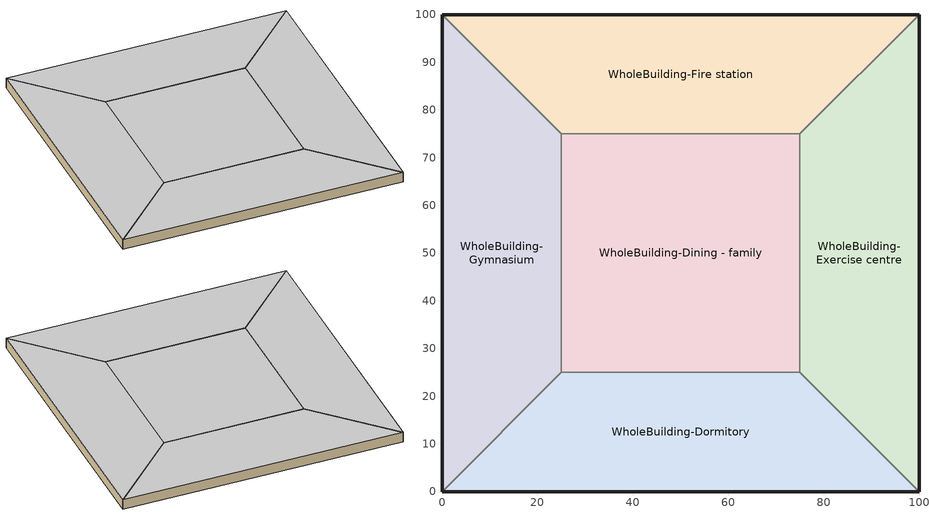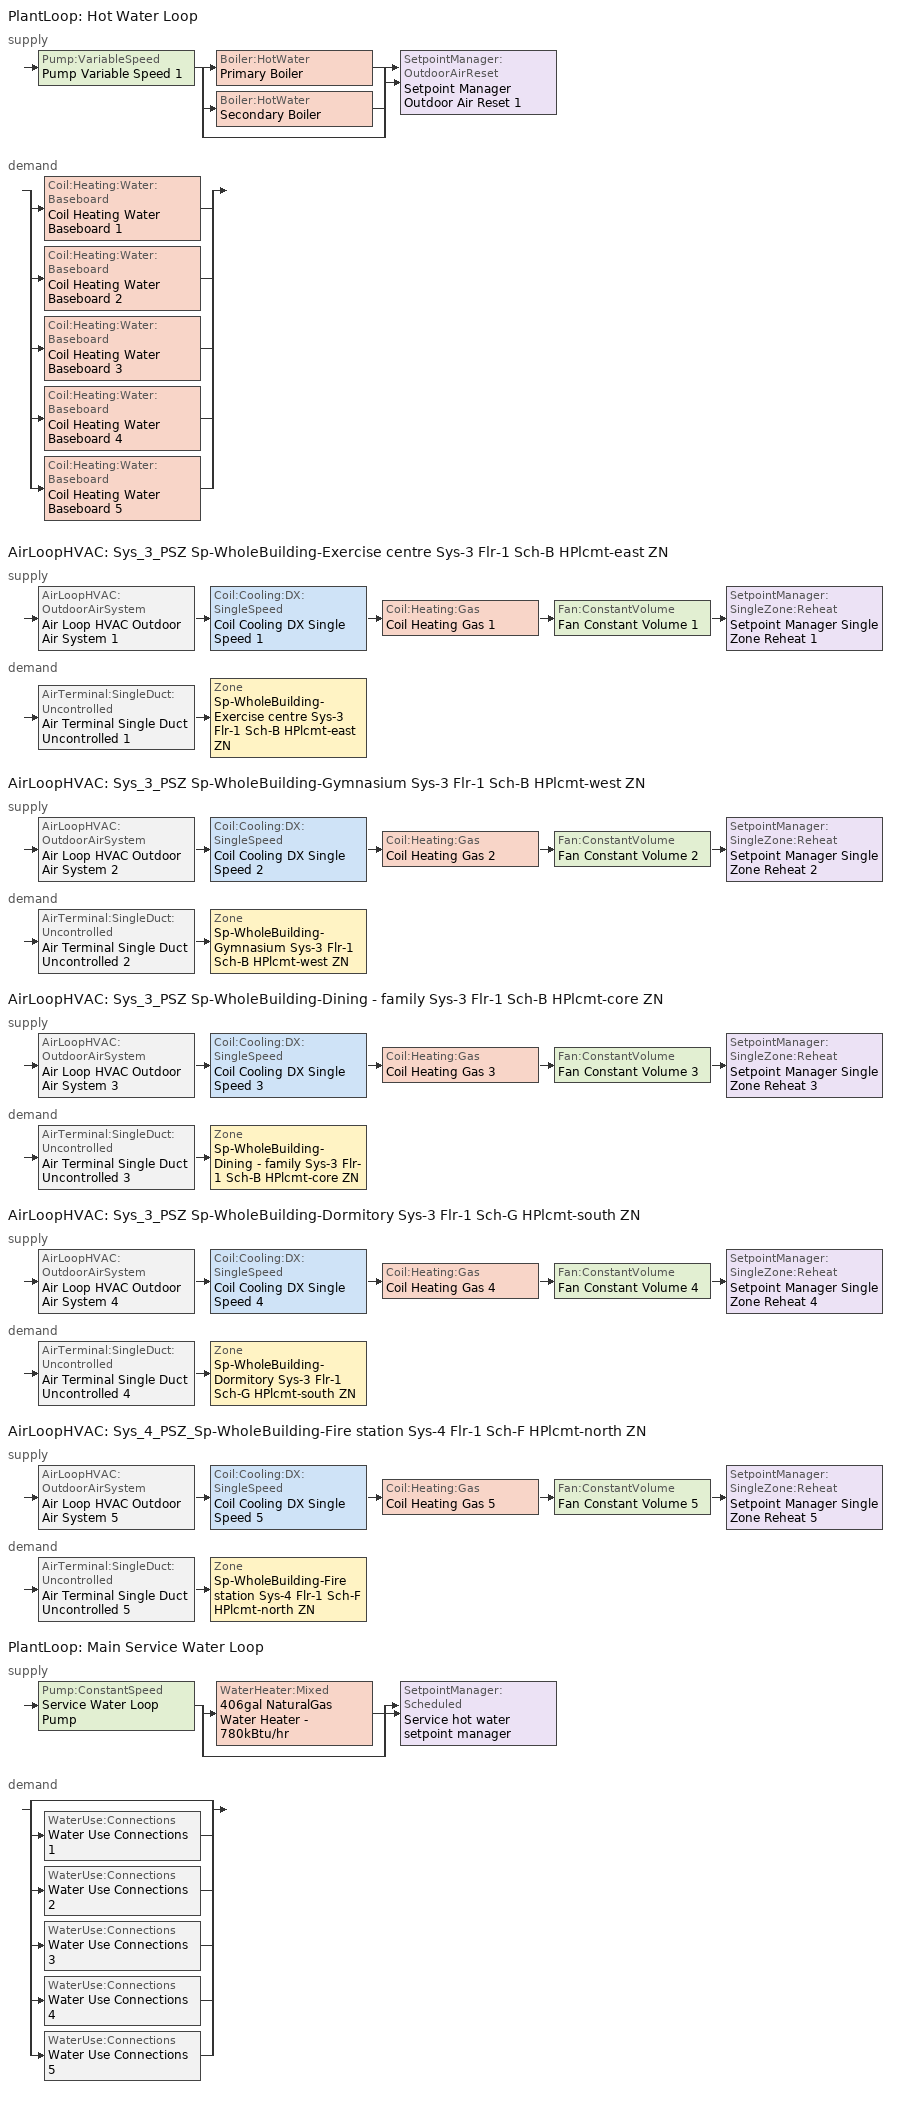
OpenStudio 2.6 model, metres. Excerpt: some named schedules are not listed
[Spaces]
WholeBuilding-Gymnasium
 floor ground: 0,0 0,100 25,75 25,25 z0
 wall ground: 0,100 0,0 z0:3.8
 wall to WholeBuilding-Fire station: 25,75 0,100 z0:3.8
 wall to WholeBuilding-Dining - family: 25,25 25,75 z0:3.8
 wall to WholeBuilding-Dormitory: 0,0 25,25 z0:3.8
 ceiling ground: 25,25 25,75 0,100 0,0 z3.8
WholeBuilding-Fire station
 floor ground: 0,100 100,100 75,75 25,75 z0
 wall ground: 100,100 0,100 z0:3.8
 wall to WholeBuilding-Exercise centre: 75,75 100,100 z0:3.8
 wall to WholeBuilding-Dining - family: 25,75 75,75 z0:3.8
 ceiling ground: 25,75 75,75 100,100 0,100 z3.8
WholeBuilding-Exercise centre
 floor ground: 100,100 100,0 75,25 75,75 z0
 wall ground: 100,0 100,100 z0:3.8
 wall to WholeBuilding-Dormitory: 75,25 100,0 z0:3.8
 wall to WholeBuilding-Dining - family: 75,75 75,25 z0:3.8
 ceiling ground: 75,75 75,25 100,0 100,100 z3.8
WholeBuilding-Dormitory
 floor ground: 100,0 0,0 25,25 75,25 z0
 wall ground: 0,0 100,0 z0:3.8
 wall to WholeBuilding-Dining - family: 75,25 25,25 z0:3.8
 ceiling ground: 75,25 25,25 0,0 100,0 z3.8
WholeBuilding-Dining - family
 floor ground: 25,25 25,75 75,75 75,25 z0
 ceiling ground: 75,25 75,75 25,75 25,25 z3.8
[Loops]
PlantLoop 'Hot Water Loop'
 supply: Pump:VariableSpeed 'Pump Variable Speed 1' > split
  | Boiler:HotWater 'Primary Boiler'
  | Boiler:HotWater 'Secondary Boiler'
  | bypass
  join > SetpointManager:OutdoorAirReset 'Setpoint Manager Outdoor Air Reset 1'
 demand: split
  | Coil:Heating:Water:Baseboard 'Coil Heating Water Baseboard 1'
  | Coil:Heating:Water:Baseboard 'Coil Heating Water Baseboard 2'
  | Coil:Heating:Water:Baseboard 'Coil Heating Water Baseboard 3'
  | Coil:Heating:Water:Baseboard 'Coil Heating Water Baseboard 4'
  | Coil:Heating:Water:Baseboard 'Coil Heating Water Baseboard 5'
AirLoopHVAC 'Sys_3_PSZ Sp-WholeBuilding-Exercise centre Sys-3 Flr-1 Sch-B HPlcmt-east ZN'
 supply: AirLoopHVAC:OutdoorAirSystem 'Air Loop HVAC Outdoor Air System 1' > Coil:Cooling:DX:SingleSpeed 'Coil Cooling DX Single Speed 1' > Coil:Heating:Gas 'Coil Heating Gas 1' > Fan:ConstantVolume 'Fan Constant Volume 1' > SetpointManager:SingleZone:Reheat 'Setpoint Manager Single Zone Reheat 1'
 demand: AirTerminal:SingleDuct:Uncontrolled 'Air Terminal Single Duct Uncontrolled 1' > Zone 'Sp-WholeBuilding-Exercise centre Sys-3 Flr-1 Sch-B HPlcmt-east ZN'
AirLoopHVAC 'Sys_3_PSZ Sp-WholeBuilding-Gymnasium Sys-3 Flr-1 Sch-B HPlcmt-west ZN'
 supply: AirLoopHVAC:OutdoorAirSystem 'Air Loop HVAC Outdoor Air System 2' > Coil:Cooling:DX:SingleSpeed 'Coil Cooling DX Single Speed 2' > Coil:Heating:Gas 'Coil Heating Gas 2' > Fan:ConstantVolume 'Fan Constant Volume 2' > SetpointManager:SingleZone:Reheat 'Setpoint Manager Single Zone Reheat 2'
 demand: AirTerminal:SingleDuct:Uncontrolled 'Air Terminal Single Duct Uncontrolled 2' > Zone 'Sp-WholeBuilding-Gymnasium Sys-3 Flr-1 Sch-B HPlcmt-west ZN'
AirLoopHVAC 'Sys_3_PSZ Sp-WholeBuilding-Dining - family Sys-3 Flr-1 Sch-B HPlcmt-core ZN'
 supply: AirLoopHVAC:OutdoorAirSystem 'Air Loop HVAC Outdoor Air System 3' > Coil:Cooling:DX:SingleSpeed 'Coil Cooling DX Single Speed 3' > Coil:Heating:Gas 'Coil Heating Gas 3' > Fan:ConstantVolume 'Fan Constant Volume 3' > SetpointManager:SingleZone:Reheat 'Setpoint Manager Single Zone Reheat 3'
 demand: AirTerminal:SingleDuct:Uncontrolled 'Air Terminal Single Duct Uncontrolled 3' > Zone 'Sp-WholeBuilding-Dining - family Sys-3 Flr-1 Sch-B HPlcmt-core ZN'
AirLoopHVAC 'Sys_3_PSZ Sp-WholeBuilding-Dormitory Sys-3 Flr-1 Sch-G HPlcmt-south ZN'
 supply: AirLoopHVAC:OutdoorAirSystem 'Air Loop HVAC Outdoor Air System 4' > Coil:Cooling:DX:SingleSpeed 'Coil Cooling DX Single Speed 4' > Coil:Heating:Gas 'Coil Heating Gas 4' > Fan:ConstantVolume 'Fan Constant Volume 4' > SetpointManager:SingleZone:Reheat 'Setpoint Manager Single Zone Reheat 4'
 demand: AirTerminal:SingleDuct:Uncontrolled 'Air Terminal Single Duct Uncontrolled 4' > Zone 'Sp-WholeBuilding-Dormitory Sys-3 Flr-1 Sch-G HPlcmt-south ZN'
AirLoopHVAC 'Sys_4_PSZ_Sp-WholeBuilding-Fire station Sys-4 Flr-1 Sch-F HPlcmt-north ZN'
 supply: AirLoopHVAC:OutdoorAirSystem 'Air Loop HVAC Outdoor Air System 5' > Coil:Cooling:DX:SingleSpeed 'Coil Cooling DX Single Speed 5' > Coil:Heating:Gas 'Coil Heating Gas 5' > Fan:ConstantVolume 'Fan Constant Volume 5' > SetpointManager:SingleZone:Reheat 'Setpoint Manager Single Zone Reheat 5'
 demand: AirTerminal:SingleDuct:Uncontrolled 'Air Terminal Single Duct Uncontrolled 5' > Zone 'Sp-WholeBuilding-Fire station Sys-4 Flr-1 Sch-F HPlcmt-north ZN'
PlantLoop 'Main Service Water Loop'
 supply: Pump:ConstantSpeed 'Service Water Loop Pump' > split
  | WaterHeater:Mixed '406gal NaturalGas Water Heater - 780kBtu/hr'
  | bypass
  join > SetpointManager:Scheduled 'Service hot water setpoint manager'
 demand: split
  | bypass
  | WaterUse:Connections 'Water Use Connections 1'
  | WaterUse:Connections 'Water Use Connections 2'
  | WaterUse:Connections 'Water Use Connections 3'
  | WaterUse:Connections 'Water Use Connections 4'
  | WaterUse:Connections 'Water Use Connections 5'
[Building]
Building 1: Default Construction Set=BTAP-Mass at hdd = 6250.0; Standards Number of Stories=1; Standards Number of Above Ground Stories=1; Standards Building Type=NECB2015_unknown
[Site]
Fort McMurray AP_AB_CAN: Latitude {deg}=56.653; Longitude {deg}=-111.223; Time Zone {hr}=-7; Elevation {m}=369.1
[Site:WaterMainsTemperature]
Calculation Method=Correlation; Annual Average Outdoor Air Temperature {C}=1.875; Maximum Difference In Monthly Average Outdoor Air Temperatures {deltaC}=34.4
[SizingPeriod:DesignDay] Barometric Pressure {Pa}=96969; Sky Clearness=0; Rain Indicator=0; Snow Indicator=0; Day of Month=21; Daylight Saving Time Indicator=0; Humidity Indicating Type=Wetbulb; Dry-Bulb Temperature Range Modifier Type=DefaultMultipliers
Name | Maximum Dry-Bulb Temperature {C} | Daily Dry-Bulb Temperature Range {deltaC} | Humidity Indicating Conditions at Maximum Dry-Bulb | Wind Speed {m/s} | Wind Direction {deg} | Month | Day Type | Solar Model Indicator | ASHRAE Taub | ASHRAE Taud
Fort McMurray AP Ann Clg .4% Condns DB=>MWB | 28.9 | 12.4 | 17.8 | 3.7 | 250 | 7 | SummerDesignDay | ASHRAETau | 0.377 | 2.403
Fort McMurray AP Ann Htg 99.6% Condns DB | -36.2 | 0 | -36.2 | 1 | 90 | 1 | WinterDesignDay | ASHRAEClearSky
[Site:GroundTemperature:BuildingSurface]
19.527, 19.502, 19.536, 19.598, 20.002, 21.64, 22.225, 22.375, 21.449, 20.121, 19.802, 19.633
[Material:NoMass] Roughness=Smooth; Thermal Absorptance=0.9; Solar Absorptance=0.7
Name | Thermal Resistance {m2-K/W} | Visible Absorptance
Typical Carpet Pad; Typical Carpet Pad 1 | 0.21648 | 0.8
Typical Insulation 1 | 5.91238 | 0.7
Typical Insulation 2 | 4.49096 | 0.7
Typical Insulation 3 | 6.17282 | 0.7
Typical Carpet Pad 2 | 1.25503 | 0.8
Typical Carpet Pad 3; Typical Carpet Pad 4 | 3.45515 | 0.8
Typical Insulation 4 | 0.454528 | 0.7
Typical Insulation 5 | 0.454545 | 0.7
[Material]
Name | Roughness | Thickness {m} | Conductivity {W/m-K} | Density {kg/m3} | Specific Heat {J/kg-K} | Thermal Absorptance | Solar Absorptance | Visible Absorptance
G05 25mm wood | MediumSmooth | 0.0254 | 0.15 | 608 | 1630 | 0.9 | 0.5 | 0.5
100mm Normalweight concrete floor 1 | MediumSmooth | 0.1016 | 2.31 | 2322 | 832
G01 13mm gypsum board 1 | Smooth | 0.0127 | 0.16 | 800 | 1090 | 0.9 | 0.7 | 0.5
4 in. Normalweight Concrete Floor 1 | MediumRough | 0.1016 | 2.31 | 2322 | 832 | 0.9 | 0.7 | 0.7
1IN Stucco 1 | Smooth | 0.0253 | 0.6918 | 1858 | 837 | 0.9 | 0.7 | 0.92
8IN CONCRETE HW RefBldg 1 | Rough | 0.2032 | 1.311 | 2240 | 836.8 | 0.9 | 0.7 | 0.7
1/2IN Gypsum 1 | Smooth | 0.0127 | 0.16 | 784.9 | 830 | 0.9 | 0.4 | 0.4
Metal Roof Surface 1; F08 Metal surface 1 | Smooth | 0.0008 | 45.28 | 7824 | 500 | 0.9 | 0.7 | 0.7
6 in. Normalweight Concrete Floor 1; 6 in. Normalweight Concrete Floor 2; 6 in. Normalweight Concrete Floor 3 | MediumRough | 0.1524 | 2.31 | 2322 | 832 | 0.9 | 0.7 | 0.7
[Construction]
BTAP-Int-Partition; BTAP-Int-Door: G05 25mm wood
BTAP-Int-Floor: 100mm Normalweight concrete floor 1, Typical Carpet Pad
BTAP-Int-Wall: G01 13mm gypsum board 1, G01 13mm gypsum board 1
BTAP-Int-Ceiling: Typical Carpet Pad, 100mm Normalweight concrete floor 1
BTAP-Int-Window: SimpleGlazing
BTAP-Ext-Floor-Mass:U-0.162: Typical Insulation 1, 4 in. Normalweight Concrete Floor 1, Typical Carpet Pad 1
BTAP-Ext-Wall-Mass:U-0.21: 1IN Stucco 1, 8IN CONCRETE HW RefBldg 1, Typical Insulation 2, 1/2IN Gypsum 1
BTAP-Ext-Roof-Metal:U-0.162: Metal Roof Surface 1, Typical Insulation 3
BTAP-Grnd-Floor-Mass:U-0.757: 6 in. Normalweight Concrete Floor 1, Typical Carpet Pad 2
BTAP-Grnd-Wall-Mass:U-0.284: 6 in. Normalweight Concrete Floor 2, Typical Carpet Pad 3
BTAP-Grnd-Roof-Mass:U-0.284: 6 in. Normalweight Concrete Floor 3, Typical Carpet Pad 4
BTAP-Ext-FixedWindow:U=0.220 SHGC=0.600; BTAP-Ext-GlassDoors:U=0.220 SHGC=0.600; BTAP-Ext-Skylights:U=0.220 SHGC=0.600; BTAP-Ext-DaylightDomes:U=0.220 SHGC=0.600; BTAP-Ext-DaylightDiffuser:U=0.220 SHGC=0.600: SimpleGlazing:U=0.220 SHGC=0.600
BTAP-Ext-Door:U-2.2: F08 Metal surface 1, Typical Insulation 4
BTAP-Ext-OverHeadDoor:U-2.2: Typical Insulation 5
[DefaultConstructionSet]
BTAP-Mass at hdd = 6250.0: Default Exterior Surface Constructions=BTAP-Mass at hdd = 6250.0; Default Interior Surface Constructions=Default Surface Constructions 2; Default Ground Contact Surface Constructions=BTAP-Mass at hdd = 6250.0 1; Default Exterior SubSurface Constructions=BTAP-Mass at hdd = 6250.0; Default Interior SubSurface Constructions=Default Sub Surface Constructions 2; Interior Partition Construction=BTAP-Int-Partition
[DefaultSurfaceConstructions]
Name | Floor Construction | Wall Construction | Roof Ceiling Construction
Default Surface Constructions 2 | BTAP-Int-Floor | BTAP-Int-Wall | BTAP-Int-Ceiling
BTAP-Mass at hdd = 6250.0 | BTAP-Ext-Floor-Mass:U-0.162 | BTAP-Ext-Wall-Mass:U-0.21 | BTAP-Ext-Roof-Metal:U-0.162
BTAP-Mass at hdd = 6250.0 1 | BTAP-Grnd-Floor-Mass:U-0.757 | BTAP-Grnd-Wall-Mass:U-0.284 | BTAP-Grnd-Roof-Mass:U-0.284
[DefaultSubSurfaceConstructions]
Name | Fixed Window Construction | Operable Window Construction | Door Construction | Glass Door Construction | Overhead Door Construction | Skylight Construction | Tubular Daylight Dome Construction | Tubular Daylight Diffuser Construction
Default Sub Surface Constructions 2 | BTAP-Int-Window | BTAP-Int-Window | BTAP-Int-Door
BTAP-Mass at hdd = 6250.0 | BTAP-Ext-FixedWindow:U=0.220 SHGC=0.600 | BTAP-Ext-FixedWindow:U=0.220 SHGC=0.600 | BTAP-Ext-Door:U-2.2 | BTAP-Ext-GlassDoors:U=0.220 SHGC=0.600 | BTAP-Ext-OverHeadDoor:U-2.2 | BTAP-Ext-Skylights:U=0.220 SHGC=0.600 | BTAP-Ext-DaylightDomes:U=0.220 SHGC=0.600 | BTAP-Ext-DaylightDiffuser:U=0.220 SHGC=0.600
[WindowMaterial:SimpleGlazingSystem] U-Factor {W/m2-K}=2.2; Solar Heat Gain Coefficient=0.6; Visible Transmittance=0.21
SimpleGlazing; SimpleGlazing:U=0.220 SHGC=0.600
[BuildingStory]
Story 1: Nominal Z Coordinate {m}=0; Nominal Floor to Floor Height {m}=3.8
[Space] Building Story=Story 1
Name | Space Type | Thermal Zone
WholeBuilding-Gymnasium | Gymnasium WholeBuilding | Sp-WholeBuilding-Gymnasium Sys-3 Flr-1 Sch-B HPlcmt-west ZN
WholeBuilding-Fire station | Fire station WholeBuilding | Sp-WholeBuilding-Fire station Sys-4 Flr-1 Sch-F HPlcmt-north ZN
WholeBuilding-Exercise centre | Exercise centre WholeBuilding | Sp-WholeBuilding-Exercise centre Sys-3 Flr-1 Sch-B HPlcmt-east ZN
WholeBuilding-Dormitory | Dormitory WholeBuilding | Sp-WholeBuilding-Dormitory Sys-3 Flr-1 Sch-G HPlcmt-south ZN
WholeBuilding-Dining - family | Dining - family WholeBuilding | Sp-WholeBuilding-Dining - family Sys-3 Flr-1 Sch-B HPlcmt-core ZN
[SpaceType] Standards Space Type=WholeBuilding
Name | Default Schedule Set | Design Specification Outdoor Air Object | Standards Building Type
Dining - family WholeBuilding | Dining - family WholeBuilding Schedule Set | Dining - family WholeBuilding Ventilation | Dining - family
Dormitory WholeBuilding | Dormitory WholeBuilding Schedule Set | Dormitory WholeBuilding Ventilation | Dormitory
Exercise centre WholeBuilding | Exercise centre WholeBuilding Schedule Set | Exercise centre WholeBuilding Ventilation | Exercise centre
Fire station WholeBuilding | Fire station WholeBuilding Schedule Set | Fire station WholeBuilding Ventilation | Fire station
Gymnasium WholeBuilding | Gymnasium WholeBuilding Schedule Set | Gymnasium WholeBuilding Ventilation | Gymnasium
[People:Definition] Number of People Calculation Method=People/Area; Fraction Radiant=0.3
Name | People per Space Floor Area {person/m2}
Dining - family WholeBuilding People Definition; Exercise centre WholeBuilding People Definition; Gymnasium WholeBuilding People Definition | 0.100036
Dormitory WholeBuilding People Definition | 0.0333454
Fire station WholeBuilding People Definition | 0.0400145
[People] Work Efficiency Schedule=Work Efficiency Schedule; Clothing Insulation Schedule=Clothing Schedule; Air Velocity Schedule=Air Velocity Schedule; Multiplier=1
Name | People Definition | Space or SpaceType
Dining - family WholeBuilding People | Dining - family WholeBuilding People Definition | Dining - family WholeBuilding
Dormitory WholeBuilding People | Dormitory WholeBuilding People Definition | Dormitory WholeBuilding
Exercise centre WholeBuilding People | Exercise centre WholeBuilding People Definition | Exercise centre WholeBuilding
Fire station WholeBuilding People | Fire station WholeBuilding People Definition | Fire station WholeBuilding
Gymnasium WholeBuilding People | Gymnasium WholeBuilding People Definition | Gymnasium WholeBuilding
[Lights:Definition] Design Level Calculation Method=Watts/Area; Fraction Radiant=0.5; Fraction Visible=0.2
Name | Watts per Space Floor Area {W/m2}
Dining - family WholeBuilding Lights Definition | 10.2037
Dormitory WholeBuilding Lights Definition | 6.10222
Exercise centre WholeBuilding Lights Definition | 9.00327
Fire station WholeBuilding Lights Definition | 7.20262
Gymnasium WholeBuilding Lights Definition | 10.1037
[Lights] Fraction Replaceable=1
Name | Lights Definition | Space or SpaceType
Dining - family WholeBuilding Lights | Dining - family WholeBuilding Lights Definition | Dining - family WholeBuilding
Dormitory WholeBuilding Lights | Dormitory WholeBuilding Lights Definition | Dormitory WholeBuilding
Exercise centre WholeBuilding Lights | Exercise centre WholeBuilding Lights Definition | Exercise centre WholeBuilding
Fire station WholeBuilding Lights | Fire station WholeBuilding Lights Definition | Fire station WholeBuilding
Gymnasium WholeBuilding Lights | Gymnasium WholeBuilding Lights Definition | Gymnasium WholeBuilding
[ElectricEquipment:Definition] Design Level Calculation Method=Watts/Area; Fraction Radiant=0.5
Name | Watts per Space Floor Area {W/m2}
Dining - family WholeBuilding Elec Equip Definition; Exercise centre WholeBuilding Elec Equip Definition; Gymnasium WholeBuilding Elec Equip Definition | 1.00036
Dormitory WholeBuilding Elec Equip Definition; Fire station WholeBuilding Elec Equip Definition | 2.50091
[ElectricEquipment]
Name | Electric Equipment Definition | Space or SpaceType
Dining - family WholeBuilding Elec Equip | Dining - family WholeBuilding Elec Equip Definition | Dining - family WholeBuilding
Dormitory WholeBuilding Elec Equip | Dormitory WholeBuilding Elec Equip Definition | Dormitory WholeBuilding
Exercise centre WholeBuilding Elec Equip | Exercise centre WholeBuilding Elec Equip Definition | Exercise centre WholeBuilding
Fire station WholeBuilding Elec Equip | Fire station WholeBuilding Elec Equip Definition | Fire station WholeBuilding
Gymnasium WholeBuilding Elec Equip | Gymnasium WholeBuilding Elec Equip Definition | Gymnasium WholeBuilding
[DesignSpecification:OutdoorAir] Outdoor Air Method=Sum
Name | Outdoor Air Flow per Floor Area {m3/s-m2}
Dining - family WholeBuilding Ventilation | 0.00127
Dormitory WholeBuilding Ventilation | 0.000381
Exercise centre WholeBuilding Ventilation; Gymnasium WholeBuilding Ventilation | 0.00124968
Fire station WholeBuilding Ventilation | 0.00075184
[DefaultScheduleSet] People Activity Level Schedule=NECB-Activity; Infiltration Schedule=Always On
Name | Number of People Schedule | Lighting Schedule | Electric Equipment Schedule
Dining - family WholeBuilding Schedule Set; Exercise centre WholeBuilding Schedule Set; Gymnasium WholeBuilding Schedule Set | NECB-B-Occupancy | NECB-B-Occupancy-NECB-B-Lighting-0.0-0.0-0.0-Light Ruleset | NECB-B-Electric-Equipment
Dormitory WholeBuilding Schedule Set | NECB-G-Occupancy | NECB-G-Lighting | NECB-G-Electric-Equipment
Fire station WholeBuilding Schedule Set | NECB-F-Occupancy | NECB-F-Lighting | NECB-F-Electric-Equipment
[ThermostatSetpoint:DualSetpoint]
Name | Heating Setpoint Temperature Schedule | Cooling Setpoint Temperature Schedule
Exercise centre WholeBuilding Thermostat 2; Gymnasium WholeBuilding Thermostat 2; Dining - family WholeBuilding Thermostat 2 | NECB-B-Thermostat Setpoint-Heating | NECB-B-Thermostat Setpoint-Cooling
Dormitory WholeBuilding Thermostat 2 | NECB-G-Thermostat Setpoint-Heating | NECB-G-Thermostat Setpoint-Cooling
Fire station WholeBuilding Thermostat 2 | NECB-F-Thermostat Setpoint-Heating | NECB-F-Thermostat Setpoint-Cooling
[ThermalZone] Use Ideal Air Loads=No
Name | Thermostat
Sp-WholeBuilding-Exercise centre Sys-3 Flr-1 Sch-B HPlcmt-east ZN | Exercise centre WholeBuilding Thermostat 2
Sp-WholeBuilding-Gymnasium Sys-3 Flr-1 Sch-B HPlcmt-west ZN | Gymnasium WholeBuilding Thermostat 2
Sp-WholeBuilding-Dining - family Sys-3 Flr-1 Sch-B HPlcmt-core ZN | Dining - family WholeBuilding Thermostat 2
Sp-WholeBuilding-Dormitory Sys-3 Flr-1 Sch-G HPlcmt-south ZN | Dormitory WholeBuilding Thermostat 2
Sp-WholeBuilding-Fire station Sys-4 Flr-1 Sch-F HPlcmt-north ZN | Fire station WholeBuilding Thermostat 2
[Sizing:Zone] Zone Cooling Design Supply Air Temperature Input Method=SupplyAirTemperature; Zone Cooling Design Supply Air Temperature {C}=13; Zone Cooling Design Supply Air Temperature Difference {deltaC}=11.11; Zone Heating Design Supply Air Temperature Input Method=SupplyAirTemperature; Zone Heating Design Supply Air Temperature {C}=43; Zone Heating Design Supply Air Temperature Difference {deltaC}=11.11; Zone Cooling Design Supply Air Humidity Ratio {kg-H2O/kg-air}=0.0085; Zone Heating Design Supply Air Humidity Ratio {kg-H2O/kg-air}=0.008; Zone Heating Sizing Factor=1.3; Zone Cooling Sizing Factor=1.1; Cooling Design Air Flow Method=DesignDay; Heating Design Air Flow Method=DesignDay; Account for Dedicated Outdoor Air System=No; Dedicated Outdoor Air System Control Strategy=NeutralSupplyAir; Dedicated Outdoor Air Low Setpoint Temperature for Design {C}=autosize; Dedicated Outdoor Air High Setpoint Temperature for Design {C}=autosize
Sp-WholeBuilding-Exercise centre Sys-3 Flr-1 Sch-B HPlcmt-east ZN; Sp-WholeBuilding-Gymnasium Sys-3 Flr-1 Sch-B HPlcmt-west ZN; Sp-WholeBuilding-Dining - family Sys-3 Flr-1 Sch-B HPlcmt-core ZN; Sp-WholeBuilding-Dormitory Sys-3 Flr-1 Sch-G HPlcmt-south ZN; Sp-WholeBuilding-Fire station Sys-4 Flr-1 Sch-F HPlcmt-north ZN
[Zone equipment]
Sp-WholeBuilding-Exercise centre Sys-3 Flr-1 Sch-B HPlcmt-east ZN: Air Terminal Single Duct Uncontrolled 1, Zone HVAC Baseboard Convective Water 1
Sp-WholeBuilding-Gymnasium Sys-3 Flr-1 Sch-B HPlcmt-west ZN: Air Terminal Single Duct Uncontrolled 2, Zone HVAC Baseboard Convective Water 2
Sp-WholeBuilding-Dining - family Sys-3 Flr-1 Sch-B HPlcmt-core ZN: Air Terminal Single Duct Uncontrolled 3, Zone HVAC Baseboard Convective Water 3
Sp-WholeBuilding-Dormitory Sys-3 Flr-1 Sch-G HPlcmt-south ZN: Air Terminal Single Duct Uncontrolled 4, Zone HVAC Baseboard Convective Water 4
Sp-WholeBuilding-Fire station Sys-4 Flr-1 Sch-F HPlcmt-north ZN: Air Terminal Single Duct Uncontrolled 5, Zone HVAC Baseboard Convective Water 5
[PlantLoop] Glycol Concentration=0; Plant Loop Volume {m3}=Autocalculate; Load Distribution Scheme=Optimal
Name | Fluid Type | Maximum Loop Temperature {C} | Minimum Loop Temperature {C}
Hot Water Loop | Water
Main Service Water Loop |  | 60 | 10
[Sizing:Plant] Loop Type=Heating; Sizing Option=NonCoincident; Zone Timesteps in Averaging Window=1; Coincident Sizing Factor Mode=None
Name | Design Loop Exit Temperature {C} | Loop Design Temperature Difference {deltaC}
Hot Water Loop | 82 | 16
Main Service Water Loop | 60 | 5
[Pump:VariableSpeed]
Pump Variable Speed 1: Pump Control Type=Intermittent; Skin Loss Radiative Fraction=0.5; Design Power Sizing Method=PowerPerFlowPerPressure; Design Electric Power per Unit Flow Rate {W/(m3/s)}=348701.1; Design Shaft Power per Unit Flow Rate per Unit Head {W-s/m3-Pa}=1.28205; Design Minimum Flow Rate Fraction=0
[Boiler:HotWater] Fuel Type=NaturalGas; Water Outlet Upper Temperature Limit {C}=99; Boiler Flow Mode=ConstantFlow; Parasitic Electric Load {W}=0; Sizing Factor=1
Primary Boiler; Secondary Boiler
[SetpointManager:OutdoorAirReset]
Setpoint Manager Outdoor Air Reset 1: Control Variable=Temperature; Setpoint at Outdoor Low Temperature {C}=82; Outdoor Low Temperature {C}=-16; Setpoint at Outdoor High Temperature {C}=60; Outdoor High Temperature {C}=0
[AirLoopHVAC] Availability Schedule=Always On Discrete; Design Supply Air Flow Rate {m3/s}=AutoSize
Sys_3_PSZ Sp-WholeBuilding-Exercise centre Sys-3 Flr-1 Sch-B HPlcmt-east ZN; Sys_3_PSZ Sp-WholeBuilding-Gymnasium Sys-3 Flr-1 Sch-B HPlcmt-west ZN; Sys_3_PSZ Sp-WholeBuilding-Dining - family Sys-3 Flr-1 Sch-B HPlcmt-core ZN; Sys_3_PSZ Sp-WholeBuilding-Dormitory Sys-3 Flr-1 Sch-G HPlcmt-south ZN; Sys_4_PSZ_Sp-WholeBuilding-Fire station Sys-4 Flr-1 Sch-F HPlcmt-north ZN
[Sizing:System] Type of Load to Size On=Sensible; Design Outdoor Air Flow Rate {m3/s}=Autosize; Minimum System Air Flow Ratio=1; Preheat Design Temperature {C}=7; Preheat Design Humidity Ratio {kg-H2O/kg-Air}=0.008; Precool Design Temperature {C}=13; Precool Design Humidity Ratio {kg-H2O/kg-Air}=0.008; Central Cooling Design Supply Air Temperature {C}=13; Central Heating Design Supply Air Temperature {C}=43; Sizing Option=NonCoincident; 100% Outdoor Air in Cooling=No; 100% Outdoor Air in Heating=No; Central Cooling Design Supply Air Humidity Ratio {kg-H2O/kg-Air}=0.0085; Central Heating Design Supply Air Humidity Ratio {kg-H2O/kg-Air}=0.008; Cooling Design Air Flow Method=DesignDay; Cooling Design Air Flow Rate {m3/s}=0; Heating Design Air Flow Method=DesignDay; Heating Design Air Flow Rate {m3/s}=0; System Outdoor Air Method=ZoneSum; Zone Maximum Outdoor Air Fraction=1; Cooling Supply Air Flow Rate Per Floor Area {m3/s-m2}=0.00996765; Cooling Fraction of Autosized Cooling Supply Air Flow Rate=1; Cooling Supply Air Flow Rate Per Unit Cooling Capacity {m3/s-W}=3.94755e-05; Heating Supply Air Flow Rate Per Floor Area {m3/s-m2}=0.00996765; Heating Fraction of Autosized Heating Supply Air Flow Rate=1; Heating Fraction of Autosized Cooling Supply Air Flow Rate=1; Heating Supply Air Flow Rate Per Unit Heating Capacity {m3/s-W}=3.15882e-05; Cooling Design Capacity Method=CoolingDesignCapacity; Cooling Design Capacity {W}=autosize; Cooling Design Capacity Per Floor Area {W/m2}=234.7; Fraction of Autosized Cooling Design Capacity=1; Heating Design Capacity Method=HeatingDesignCapacity; Heating Design Capacity {W}=autosize; Heating Design Capacity Per Floor Area {W/m2}=157; Fraction of Autosized Heating Design Capacity=1; Central Cooling Capacity Control Method=OnOff
Sys_3_PSZ Sp-WholeBuilding-Exercise centre Sys-3 Flr-1 Sch-B HPlcmt-east ZN; Sys_3_PSZ Sp-WholeBuilding-Gymnasium Sys-3 Flr-1 Sch-B HPlcmt-west ZN; Sys_3_PSZ Sp-WholeBuilding-Dining - family Sys-3 Flr-1 Sch-B HPlcmt-core ZN; Sys_3_PSZ Sp-WholeBuilding-Dormitory Sys-3 Flr-1 Sch-G HPlcmt-south ZN; Sys_4_PSZ_Sp-WholeBuilding-Fire station Sys-4 Flr-1 Sch-F HPlcmt-north ZN
[Fan:ConstantVolume] Availability Schedule=Always On Discrete; Maximum Flow Rate {m3/s}=AutoSize
Fan Constant Volume 1; Fan Constant Volume 2; Fan Constant Volume 3; Fan Constant Volume 4; Fan Constant Volume 5
[Coil:Heating:Gas] Availability Schedule=Always On Discrete; Gas Burner Efficiency=0.8; Nominal Capacity {W}=AutoSize; Parasitic Electric Load {W}=0; Parasitic Gas Load {W}=0
Coil Heating Gas 1; Coil Heating Gas 2; Coil Heating Gas 3; Coil Heating Gas 4; Coil Heating Gas 5
[Coil:Cooling:DX:SingleSpeed] Availability Schedule=Always On Discrete; Rated Total Cooling Capacity {W}=autosize; Rated Sensible Heat Ratio=autosize; Rated COP {W/W}=3; Rated Air Flow Rate {m3/s}=autosize; Rated Evaporator Fan Power Per Volume Flow Rate {W/(m3/s)}=773.3; Condenser Type=AirCooled; Evaporative Condenser Effectiveness=0; Evaporative Condenser Air Flow Rate {m3/s}=Autosize; Evaporative Condenser Pump Rated Power Consumption {W}=Autosize; Crankcase Heater Capacity {W}=0; Maximum Outdoor Dry-Bulb Temperature for Crankcase Heater Operation {C}=0; Basin Heater Capacity {W/K}=0; Basin Heater Setpoint Temperature {C}=10
Name | Total Cooling Capacity Function of Temperature Curve | Total Cooling Capacity Function of Flow Fraction Curve | Energy Input Ratio Function of Temperature Curve | Energy Input Ratio Function of Flow Fraction Curve | Part Load Fraction Correlation Curve
Coil Cooling DX Single Speed 1 | Curve Biquadratic 1 | Curve Quadratic 1 | Curve Biquadratic 2 | Curve Quadratic 2 | Curve Quadratic 3
Coil Cooling DX Single Speed 2 | Curve Biquadratic 3 | Curve Quadratic 4 | Curve Biquadratic 4 | Curve Quadratic 5 | Curve Quadratic 6
Coil Cooling DX Single Speed 3 | Curve Biquadratic 5 | Curve Quadratic 7 | Curve Biquadratic 6 | Curve Quadratic 8 | Curve Quadratic 9
Coil Cooling DX Single Speed 4 | Curve Biquadratic 7 | Curve Quadratic 10 | Curve Biquadratic 8 | Curve Quadratic 11 | Curve Quadratic 12
Coil Cooling DX Single Speed 5 | Curve Biquadratic 9 | Curve Quadratic 13 | Curve Biquadratic 10 | Curve Quadratic 14 | Curve Cubic 1
[Controller:OutdoorAir] Minimum Outdoor Air Flow Rate {m3/s}=autosize; Maximum Outdoor Air Flow Rate {m3/s}=Autosize; Economizer Control Type=NoEconomizer; Economizer Control Action Type=ModulateFlow; Economizer Maximum Limit Dry-Bulb Temperature {C}=28; Economizer Maximum Limit Enthalpy {J/kg}=64000; Economizer Minimum Limit Dry-Bulb Temperature {C}=-100; Lockout Type=NoLockout; Minimum Limit Type=FixedMinimum; High Humidity Control=No; Heat Recovery Bypass Control Type=BypassWhenWithinEconomizerLimits
Name | Controller Mechanical Ventilation
Controller Outdoor Air 1 | Controller Mechanical Ventilation 1
Controller Outdoor Air 2 | Controller Mechanical Ventilation 2
Controller Outdoor Air 3 | Controller Mechanical Ventilation 3
Controller Outdoor Air 4 | Controller Mechanical Ventilation 4
Controller Outdoor Air 5 | Controller Mechanical Ventilation 5
[Controller:MechanicalVentilation] Availability Schedule=Always On Discrete; System Outdoor Air Method=ZoneSum
Controller Mechanical Ventilation 1; Controller Mechanical Ventilation 2; Controller Mechanical Ventilation 3; Controller Mechanical Ventilation 4; Controller Mechanical Ventilation 5
[AirLoopHVAC:OutdoorAirSystem]
Name | Controller
Air Loop HVAC Outdoor Air System 1 | Controller Outdoor Air 1
Air Loop HVAC Outdoor Air System 2 | Controller Outdoor Air 2
Air Loop HVAC Outdoor Air System 3 | Controller Outdoor Air 3
Air Loop HVAC Outdoor Air System 4 | Controller Outdoor Air 4
Air Loop HVAC Outdoor Air System 5 | Controller Outdoor Air 5
[SetpointManager:SingleZone:Reheat] Minimum Supply Air Temperature {C}=13; Maximum Supply Air Temperature {C}=43
Name | Control Zone
Setpoint Manager Single Zone Reheat 1 | Sp-WholeBuilding-Exercise centre Sys-3 Flr-1 Sch-B HPlcmt-east ZN
Setpoint Manager Single Zone Reheat 2 | Sp-WholeBuilding-Gymnasium Sys-3 Flr-1 Sch-B HPlcmt-west ZN
Setpoint Manager Single Zone Reheat 3 | Sp-WholeBuilding-Dining - family Sys-3 Flr-1 Sch-B HPlcmt-core ZN
Setpoint Manager Single Zone Reheat 4 | Sp-WholeBuilding-Dormitory Sys-3 Flr-1 Sch-G HPlcmt-south ZN
Setpoint Manager Single Zone Reheat 5 | Sp-WholeBuilding-Fire station Sys-4 Flr-1 Sch-F HPlcmt-north ZN
[AirTerminal:SingleDuct:Uncontrolled] Availability Schedule=Always On Discrete; Maximum Air Flow Rate {m3/s}=AutoSize
Air Terminal Single Duct Uncontrolled 1; Air Terminal Single Duct Uncontrolled 2; Air Terminal Single Duct Uncontrolled 3; Air Terminal Single Duct Uncontrolled 4; Air Terminal Single Duct Uncontrolled 5
[Coil:Heating:Water:Baseboard] Heating Design Capacity Method=HeatingDesignCapacity; Heating Design Capacity {W}=autosize; Heating Design Capacity Per Floor Area {W/m2}=0; Fraction of Autosized Heating Design Capacity=0.8
Coil Heating Water Baseboard 1; Coil Heating Water Baseboard 2; Coil Heating Water Baseboard 3; Coil Heating Water Baseboard 4; Coil Heating Water Baseboard 5
[ZoneHVAC:Baseboard:Convective:Water] Availability Schedule=Always On Discrete
Name | Heating Coil
Zone HVAC Baseboard Convective Water 1 | Coil Heating Water Baseboard 1
Zone HVAC Baseboard Convective Water 2 | Coil Heating Water Baseboard 2
Zone HVAC Baseboard Convective Water 3 | Coil Heating Water Baseboard 3
Zone HVAC Baseboard Convective Water 4 | Coil Heating Water Baseboard 4
Zone HVAC Baseboard Convective Water 5 | Coil Heating Water Baseboard 5
[SetpointManager:Scheduled]
Service hot water setpoint manager: Control Variable=Temperature; Schedule=Service Water Loop Temp - 140F
[Pump:ConstantSpeed]
Service Water Loop Pump: Rated Flow Rate {m3/s}=autosize; Rated Pump Head {Pa}=5721.02; Rated Power Consumption {W}=autosize; Motor Efficiency=0.9; Fraction of Motor Inefficiencies to Fluid Stream=0; Pump Control Type=Intermittent; Design Power Sizing Method=PowerPerFlowPerPressure; Design Electric Power per Unit Flow Rate {W/(m3/s)}=348701.1; Design Shaft Power per Unit Flow Rate per Unit Head {W-s/m3-Pa}=1.28205
[WaterHeater:Mixed]
406gal NaturalGas Water Heater - 780kBtu/hr: Tank Volume {m3}=1.53585; Setpoint Temperature Schedule=Service Water Loop Temp - 140F; Deadband Temperature Difference {deltaC}=2; Maximum Temperature Limit {C}=82.2222; Heater Control Type=Cycle; Heater Maximum Capacity {W}=228686; Heater Fuel Type=NaturalGas; Heater Thermal Efficiency=0.8; Off Cycle Parasitic Fuel Consumption Rate {W}=20; Off Cycle Parasitic Fuel Type=NaturalGas; Off Cycle Parasitic Heat Fraction to Tank=0.8; On Cycle Parasitic Fuel Type=NaturalGas; Ambient Temperature Indicator=Schedule; Ambient Temperature Schedule=Water Heater Ambient Temp Schedule - 70F; Off Cycle Loss Coefficient to Ambient Temperature {W/K}=6; On Cycle Loss Coefficient to Ambient Temperature {W/K}=6; Use Side Effectiveness=1; Source Side Effectiveness=1; Use Side Design Flow Rate {m3/s}=autosize; Source Side Design Flow Rate {m3/s}=autosize; Indirect Water Heating Recovery Time {hr}=1.5; Source Side Flow Control Mode=IndirectHeatPrimarySetpoint
[WaterUse:Connections]
Name | Water Use Equipment Name 1
Water Use Connections 1 | Wholebuilding-dining - family Service Water Use 2.42gal/min
Water Use Connections 2 | Wholebuilding-dormitory Service Water Use 2.63gal/min
Water Use Connections 3 | Wholebuilding-exercise centre Service Water Use 1.42gal/min
Water Use Connections 4 | Wholebuilding-fire station Service Water Use 2.53gal/min
Water Use Connections 5 | Wholebuilding-gymnasium Service Water Use 1.42gal/min
[WaterUse:Equipment:Definition]
Name | Peak Flow Rate {m3/s} | Target Temperature Schedule | Sensible Fraction Schedule | Latent Fraction Schedule
Wholebuilding-dining - family Service Water Use Def 2.42gal/min | 0.000152698 | Schedule Ruleset 5 | Schedule Ruleset 3 | Schedule Ruleset 4
Wholebuilding-dormitory Service Water Use Def 2.63gal/min | 0.000165976 | Schedule Ruleset 8 | Schedule Ruleset 6 | Schedule Ruleset 7
Wholebuilding-exercise centre Service Water Use Def 1.42gal/min | 8.96271e-05 | Schedule Ruleset 11 | Schedule Ruleset 9 | Schedule Ruleset 10
Wholebuilding-fire station Service Water Use Def 2.53gal/min | 0.000159337 | Schedule Ruleset 14 | Schedule Ruleset 12 | Schedule Ruleset 13
Wholebuilding-gymnasium Service Water Use Def 1.42gal/min | 8.96271e-05 | Schedule Ruleset 17 | Schedule Ruleset 15 | Schedule Ruleset 16
[WaterUse:Equipment]
Name | Water Use Equipment Definition | Space | Flow Rate Fraction Schedule
Wholebuilding-dining - family Service Water Use 2.42gal/min | Wholebuilding-dining - family Service Water Use Def 2.42gal/min | WholeBuilding-Dining - family | NECB-B-Service Water Heating
Wholebuilding-dormitory Service Water Use 2.63gal/min | Wholebuilding-dormitory Service Water Use Def 2.63gal/min | WholeBuilding-Dormitory | NECB-G-Service Water Heating
Wholebuilding-exercise centre Service Water Use 1.42gal/min | Wholebuilding-exercise centre Service Water Use Def 1.42gal/min | WholeBuilding-Exercise centre | NECB-B-Service Water Heating
Wholebuilding-fire station Service Water Use 2.53gal/min | Wholebuilding-fire station Service Water Use Def 2.53gal/min | WholeBuilding-Fire station | NECB-F-Service Water Heating
Wholebuilding-gymnasium Service Water Use 1.42gal/min | Wholebuilding-gymnasium Service Water Use Def 1.42gal/min | WholeBuilding-Gymnasium | NECB-B-Service Water Heating
[Schedule:Ruleset]
Clothing Schedule: Default Day Schedule=Clothing Schedule Default Winter Clothes
Air Velocity Schedule: Default Day Schedule=Air Velocity Schedule Default
Work Efficiency Schedule: Default Day Schedule=Work Efficiency Schedule Default
NECB-B-Occupancy: Default Day Schedule=NECB-B-Occupancy Default
NECB-Activity: Default Day Schedule=NECB-Activity Default; Summer Design Day Schedule=NECB-Activity Summer Design Day; Winter Design Day Schedule=NECB-Activity Winter Design Day
NECB-B-Occupancy-NECB-B-Lighting-0.0-0.0-0.0-Light Ruleset: Default Day Schedule=NECB-B-Occupancy-NECB-B-Lighting-0.0-0.0-0.0-Light Default
NECB-B-Electric-Equipment: Default Day Schedule=NECB-B-Electric-Equipment Default
Always On: Default Day Schedule=Always On Default
NECB-B-Thermostat Setpoint-Heating: Default Day Schedule=NECB-B-Thermostat Setpoint-Heating Default
NECB-B-Thermostat Setpoint-Cooling: Default Day Schedule=NECB-B-Thermostat Setpoint-Cooling Default
NECB-G-Occupancy: Default Day Schedule=NECB-G-Occupancy Default
NECB-G-Lighting: Default Day Schedule=NECB-G-Lighting Default
NECB-G-Electric-Equipment: Default Day Schedule=NECB-G-Electric-Equipment Default
NECB-G-Thermostat Setpoint-Heating: Default Day Schedule=NECB-G-Thermostat Setpoint-Heating Default
NECB-G-Thermostat Setpoint-Cooling: Default Day Schedule=NECB-G-Thermostat Setpoint-Cooling Default
NECB-F-Occupancy: Default Day Schedule=NECB-F-Occupancy Default
NECB-F-Lighting: Default Day Schedule=NECB-F-Lighting Default
NECB-F-Electric-Equipment: Default Day Schedule=NECB-F-Electric-Equipment Default
NECB-F-Thermostat Setpoint-Heating: Default Day Schedule=NECB-F-Thermostat Setpoint-Heating Default
NECB-F-Thermostat Setpoint-Cooling: Default Day Schedule=NECB-F-Thermostat Setpoint-Cooling Default
Service Water Loop Temp - 140F: Default Day Schedule=Service Water Loop Temp - 140F Default
Water Heater Ambient Temp Schedule - 70F: Default Day Schedule=Water Heater Ambient Temp Schedule - 70F Default
Schedule Ruleset 3: Default Day Schedule=Schedule Day 5
Schedule Ruleset 4: Default Day Schedule=Schedule Day 6
Schedule Ruleset 5: Default Day Schedule=Schedule Day 7
NECB-B-Service Water Heating: Default Day Schedule=NECB-B-Service Water Heating Default
Schedule Ruleset 6: Default Day Schedule=Schedule Day 8
Schedule Ruleset 7: Default Day Schedule=Schedule Day 9
Schedule Ruleset 8: Default Day Schedule=Schedule Day 10
NECB-G-Service Water Heating: Default Day Schedule=NECB-G-Service Water Heating Default
Schedule Ruleset 9: Default Day Schedule=Schedule Day 11
Schedule Ruleset 10: Default Day Schedule=Schedule Day 12
Schedule Ruleset 11: Default Day Schedule=Schedule Day 13
Schedule Ruleset 12: Default Day Schedule=Schedule Day 14
Schedule Ruleset 13: Default Day Schedule=Schedule Day 15
Schedule Ruleset 14: Default Day Schedule=Schedule Day 16
NECB-F-Service Water Heating: Default Day Schedule=NECB-F-Service Water Heating Default
Schedule Ruleset 15: Default Day Schedule=Schedule Day 17
Schedule Ruleset 16: Default Day Schedule=Schedule Day 18
Schedule Ruleset 17: Default Day Schedule=Schedule Day 19
[Schedule:Day]
Clothing Schedule Default Winter Clothes; Always On Default: 24, 0, 1
Air Velocity Schedule Default; Schedule Day 5; Schedule Day 8; Schedule Day 11; Schedule Day 14; Schedule Day 17: 24, 0, 0.2
Work Efficiency Schedule Default: 24, 0, 0
NECB-B-Occupancy Default: 1, 0, 0.3, 2, 0, 0.1, 9, 0, 0, 10, 0, 0.1, 11, 0, 0.2, 12, 0, 0.5, 13, 0, 0.9, 14, 0, 0.8, 15, 0, 0.5, 17, 0, 0.2, 18, 0, 0.3, 19, 0, 0.6, 22, 0, 0.9, 23, 0, 0.6, 24, 0, 0.4
NECB-Activity Default; NECB-Activity Winter Design Day; NECB-Activity Summer Design Day: 24, 0, 130
NECB-B-Occupancy-NECB-B-Lighting-0.0-0.0-0.0-Light Default; NECB-B-Electric-Equipment Default: 1, 0, 0.9, 2, 0, 0.5, 9, 0, 0.1, 10, 0, 0.5, 11, 0, 0.7, 24, 0, 0.9
NECB-B-Thermostat Setpoint-Heating Default; NECB-B-Thermostat Setpoint-Heating Default|Wkdy Day; NECB-B-Thermostat Setpoint-Heating Sat Day: 2, 0, 22, 8, 0, 18, 9, 0, 20, 24, 0, 22
NECB-B-Thermostat Setpoint-Heating Sun|Hol Day: 1, 0, 18, 2, 0, 22, 9, 0, 18, 10, 0, 20, 23, 0, 22, 24, 0, 18
NECB-B-Thermostat Setpoint-Cooling Default; NECB-B-Thermostat Setpoint-Cooling Default|Wkdy Day: 1, 0, 24, 8, 0, 35, 24, 0, 24
NECB-G-Occupancy Default: 7, 0, 0.9, 8, 0, 0.7, 9, 0, 0.4, 17, 0, 0.3, 18, 0, 0.5, 24, 0, 0.9
NECB-G-Lighting Default: 1, 0, 0.3, 6, 0, 0, 7, 0, 0.2, 9, 0, 0.5, 19, 0, 0, 22, 0, 0.9, 23, 0, 0.8, 24, 0, 0.6
NECB-G-Electric-Equipment Default: 1, 0, 0.3, 7, 0, 0.2, 9, 0, 0.8, 16, 0, 0.4, 17, 0, 0.5, 18, 0, 0.2, 20, 0, 0.9, 21, 0, 0.7, 24, 0, 0.5
NECB-G-Thermostat Setpoint-Heating Default; NECB-F-Thermostat Setpoint-Heating Default: 1, 0, 22, 7, 0, 18, 8, 0, 20, 24, 0, 22
NECB-G-Thermostat Setpoint-Cooling Default; NECB-F-Thermostat Setpoint-Cooling Default: 24, 0, 24
NECB-F-Occupancy Default: 7, 0, 0.63, 8, 0, 0.49, 10, 0, 0.28, 16, 0, 0.14, 17, 0, 0.21, 20, 0, 0.35, 22, 0, 0.49, 23, 0, 0.56, 24, 0, 0.63
NECB-F-Lighting Default; NECB-F-Electric-Equipment Default: 1, 0, 0.21, 3, 0, 0.14, 6, 0, 0.07, 7, 0, 0.14, 8, 0, 0.28, 9, 0, 0.35, 11, 0, 0.28, 12, 0, 0.21, 19, 0, 0.14, 20, 0, 0.42, 21, 0, 0.56, 22, 0, 0.63, 23, 0, 0.56, 24, 0, 0.42
Service Water Loop Temp - 140F Default; Schedule Day 7; Schedule Day 10; Schedule Day 13; Schedule Day 16; Schedule Day 19: 24, 0, 60
Water Heater Ambient Temp Schedule - 70F Default: 24, 0, 21.1111
Schedule Day 6; Schedule Day 9; Schedule Day 12; Schedule Day 15; Schedule Day 18: 24, 0, 0.05
NECB-B-Service Water Heating Default: 1, 0, 0.6, 2, 0, 0.5, 9, 0, 0.05, 11, 0, 0.7, 12, 0, 0.4, 13, 0, 0.5, 15, 0, 0.6, 16, 0, 0.4, 18, 0, 0.3, 19, 0, 0.4, 20, 0, 0.5, 22, 0, 0.8, 24, 0, 0.9
NECB-G-Service Water Heating Default: 1, 0, 0.1, 6, 0, 0.05, 7, 0, 0.2, 8, 0, 0.8, 9, 0, 0.7, 10, 0, 0.5, 11, 0, 0.4, 14, 0, 0.2, 15, 0, 0.3, 17, 0, 0.5, 19, 0, 0.7, 21, 0, 0.4, 23, 0, 0.2, 24, 0, 0.1
NECB-F-Service Water Heating Default: 1, 0, 0.35, 2, 0, 0.21, 3, 0, 0.14, 5, 0, 0.07, 6, 0, 0.14, 7, 0, 0.28, 8, 0, 0.42, 9, 0, 0.63, 10, 0, 0.49, 12, 0, 0.35, 13, 0, 0.28, 14, 0, 0.35, 15, 0, 0.28, 19, 0, 0.21, 20, 0, 0.35, 24, 0, 0.49
[Schedule:Rule] Date Specification Type=DateRange; Start Day=1
Name | Schedule Ruleset | Rule Order | Day Schedule | Start Month | End Month | End Day | Apply Monday | Apply Tuesday | Apply Wednesday | Apply Thursday | Apply Friday | Apply Saturday | Apply Sunday
Schedule Rule 1 | Clothing Schedule | 0 | Clothing Schedule Summer Clothes | 5 | 9 | 30
Schedule Rule 2 | NECB-B-Occupancy | 2 | NECB-B-Occupancy Default|Wkdy Day | 1 | 12 | 31 | Yes | Yes | Yes | Yes | Yes
Schedule Rule 3 | NECB-B-Occupancy | 1 | NECB-B-Occupancy Sat Day | 1 | 12 | 31 |  |  |  |  |  | Yes
Schedule Rule 4 | NECB-B-Occupancy | 0 | NECB-B-Occupancy Sun|Hol Day | 1 | 12 | 31 |  |  |  |  |  |  | Yes
Schedule Rule 5 | NECB-B-Occupancy-NECB-B-Lighting-0.0-0.0-0.0-Light Ruleset | 2 | NECB-B-Occupancy-NECB-B-Lighting-0.0-0.0-0.0-Default|Wkdy-Light Day | 1 | 12 | 31 | Yes | Yes | Yes | Yes | Yes
Schedule Rule 6 | NECB-B-Occupancy-NECB-B-Lighting-0.0-0.0-0.0-Light Ruleset | 1 | NECB-B-Occupancy-NECB-B-Lighting-0.0-0.0-0.0-Sat-Light Day | 1 | 12 | 31 |  |  |  |  |  | Yes
Schedule Rule 7 | NECB-B-Occupancy-NECB-B-Lighting-0.0-0.0-0.0-Light Ruleset | 0 | NECB-B-Occupancy-NECB-B-Lighting-0.0-0.0-0.0-Sun|Hol-Light Day | 1 | 12 | 31 |  |  |  |  |  |  | Yes
Schedule Rule 8 | NECB-B-Electric-Equipment | 2 | NECB-B-Electric-Equipment Default|Wkdy Day | 1 | 12 | 31 | Yes | Yes | Yes | Yes | Yes
Schedule Rule 9 | NECB-B-Electric-Equipment | 1 | NECB-B-Electric-Equipment Sat Day | 1 | 12 | 31 |  |  |  |  |  | Yes
Schedule Rule 10 | NECB-B-Electric-Equipment | 0 | NECB-B-Electric-Equipment Sun|Hol Day | 1 | 12 | 31 |  |  |  |  |  |  | Yes
Schedule Rule 11 | NECB-B-Thermostat Setpoint-Heating | 2 | NECB-B-Thermostat Setpoint-Heating Default|Wkdy Day | 1 | 12 | 31 | Yes | Yes | Yes | Yes | Yes
Schedule Rule 12 | NECB-B-Thermostat Setpoint-Heating | 1 | NECB-B-Thermostat Setpoint-Heating Sat Day | 1 | 12 | 31 |  |  |  |  |  | Yes
Schedule Rule 13 | NECB-B-Thermostat Setpoint-Heating | 0 | NECB-B-Thermostat Setpoint-Heating Sun|Hol Day | 1 | 12 | 31 |  |  |  |  |  |  | Yes
Schedule Rule 14 | NECB-B-Thermostat Setpoint-Cooling | 2 | NECB-B-Thermostat Setpoint-Cooling Default|Wkdy Day | 1 | 12 | 31 | Yes | Yes | Yes | Yes | Yes
Schedule Rule 15 | NECB-B-Thermostat Setpoint-Cooling | 1 | NECB-B-Thermostat Setpoint-Cooling Sat Day | 1 | 12 | 31 |  |  |  |  |  | Yes
Schedule Rule 16 | NECB-B-Thermostat Setpoint-Cooling | 0 | NECB-B-Thermostat Setpoint-Cooling Sun|Hol Day | 1 | 12 | 31 |  |  |  |  |  |  | Yes
Schedule Rule 17 | NECB-G-Occupancy | 2 | NECB-G-Occupancy Default|Wkdy Day | 1 | 12 | 31 | Yes | Yes | Yes | Yes | Yes
Schedule Rule 18 | NECB-G-Occupancy | 1 | NECB-G-Occupancy Sat Day | 1 | 12 | 31 |  |  |  |  |  | Yes
Schedule Rule 19 | NECB-G-Occupancy | 0 | NECB-G-Occupancy Sun|Hol Day | 1 | 12 | 31 |  |  |  |  |  |  | Yes
Schedule Rule 20 | NECB-G-Lighting | 2 | NECB-G-Lighting Default|Wkdy Day | 1 | 12 | 31 | Yes | Yes | Yes | Yes | Yes
Schedule Rule 21 | NECB-G-Lighting | 1 | NECB-G-Lighting Sat Day | 1 | 12 | 31 |  |  |  |  |  | Yes
Schedule Rule 22 | NECB-G-Lighting | 0 | NECB-G-Lighting Sun|Hol Day | 1 | 12 | 31 |  |  |  |  |  |  | Yes
Schedule Rule 23 | NECB-G-Electric-Equipment | 2 | NECB-G-Electric-Equipment Default|Wkdy Day | 1 | 12 | 31 | Yes | Yes | Yes | Yes | Yes
Schedule Rule 24 | NECB-G-Electric-Equipment | 1 | NECB-G-Electric-Equipment Sat Day | 1 | 12 | 31 |  |  |  |  |  | Yes
Schedule Rule 25 | NECB-G-Electric-Equipment | 0 | NECB-G-Electric-Equipment Sun|Hol Day | 1 | 12 | 31 |  |  |  |  |  |  | Yes
Schedule Rule 26 | NECB-G-Thermostat Setpoint-Heating | 2 | NECB-G-Thermostat Setpoint-Heating Default|Wkdy Day | 1 | 12 | 31 | Yes | Yes | Yes | Yes | Yes
Schedule Rule 27 | NECB-G-Thermostat Setpoint-Heating | 1 | NECB-G-Thermostat Setpoint-Heating Sat Day | 1 | 12 | 31 |  |  |  |  |  | Yes
Schedule Rule 28 | NECB-G-Thermostat Setpoint-Heating | 0 | NECB-G-Thermostat Setpoint-Heating Sun|Hol Day | 1 | 12 | 31 |  |  |  |  |  |  | Yes
Schedule Rule 29 | NECB-G-Thermostat Setpoint-Cooling | 2 | NECB-G-Thermostat Setpoint-Cooling Default|Wkdy Day | 1 | 12 | 31 | Yes | Yes | Yes | Yes | Yes
Schedule Rule 30 | NECB-G-Thermostat Setpoint-Cooling | 1 | NECB-G-Thermostat Setpoint-Cooling Sat Day | 1 | 12 | 31 |  |  |  |  |  | Yes
Schedule Rule 31 | NECB-G-Thermostat Setpoint-Cooling | 0 | NECB-G-Thermostat Setpoint-Cooling Sun|Hol Day | 1 | 12 | 31 |  |  |  |  |  |  | Yes
Schedule Rule 32 | NECB-F-Occupancy | 2 | NECB-F-Occupancy Default|Wkdy Day | 1 | 12 | 31 | Yes | Yes | Yes | Yes | Yes
Schedule Rule 33 | NECB-F-Occupancy | 1 | NECB-F-Occupancy Sat Day | 1 | 12 | 31 |  |  |  |  |  | Yes
Schedule Rule 34 | NECB-F-Occupancy | 0 | NECB-F-Occupancy Sun|Hol Day | 1 | 12 | 31 |  |  |  |  |  |  | Yes
Schedule Rule 35 | NECB-F-Lighting | 2 | NECB-F-Lighting Default|Wkdy Day | 1 | 12 | 31 | Yes | Yes | Yes | Yes | Yes
Schedule Rule 36 | NECB-F-Lighting | 1 | NECB-F-Lighting Sat Day | 1 | 12 | 31 |  |  |  |  |  | Yes
Schedule Rule 37 | NECB-F-Lighting | 0 | NECB-F-Lighting Sun|Hol Day | 1 | 12 | 31 |  |  |  |  |  |  | Yes
Schedule Rule 38 | NECB-F-Electric-Equipment | 2 | NECB-F-Electric-Equipment Default|Wkdy Day | 1 | 12 | 31 | Yes | Yes | Yes | Yes | Yes
Schedule Rule 39 | NECB-F-Electric-Equipment | 1 | NECB-F-Electric-Equipment Sat Day | 1 | 12 | 31 |  |  |  |  |  | Yes
Schedule Rule 40 | NECB-F-Electric-Equipment | 0 | NECB-F-Electric-Equipment Sun|Hol Day | 1 | 12 | 31 |  |  |  |  |  |  | Yes
Schedule Rule 41 | NECB-F-Thermostat Setpoint-Heating | 2 | NECB-F-Thermostat Setpoint-Heating Default|Wkdy Day | 1 | 12 | 31 | Yes | Yes | Yes | Yes | Yes
Schedule Rule 42 | NECB-F-Thermostat Setpoint-Heating | 1 | NECB-F-Thermostat Setpoint-Heating Sat Day | 1 | 12 | 31 |  |  |  |  |  | Yes
Schedule Rule 43 | NECB-F-Thermostat Setpoint-Heating | 0 | NECB-F-Thermostat Setpoint-Heating Sun|Hol Day | 1 | 12 | 31 |  |  |  |  |  |  | Yes
Schedule Rule 44 | NECB-F-Thermostat Setpoint-Cooling | 2 | NECB-F-Thermostat Setpoint-Cooling Default|Wkdy Day | 1 | 12 | 31 | Yes | Yes | Yes | Yes | Yes
Schedule Rule 45 | NECB-F-Thermostat Setpoint-Cooling | 1 | NECB-F-Thermostat Setpoint-Cooling Sat Day | 1 | 12 | 31 |  |  |  |  |  | Yes
Schedule Rule 46 | NECB-F-Thermostat Setpoint-Cooling | 0 | NECB-F-Thermostat Setpoint-Cooling Sun|Hol Day | 1 | 12 | 31 |  |  |  |  |  |  | Yes
Schedule Rule 47 | NECB-B-Service Water Heating | 2 | NECB-B-Service Water Heating Default|Wkdy Day | 1 | 12 | 31 | Yes | Yes | Yes | Yes | Yes
Schedule Rule 48 | NECB-B-Service Water Heating | 1 | NECB-B-Service Water Heating Sat Day | 1 | 12 | 31 |  |  |  |  |  | Yes
Schedule Rule 49 | NECB-B-Service Water Heating | 0 | NECB-B-Service Water Heating Sun|Hol Day | 1 | 12 | 31 |  |  |  |  |  |  | Yes
Schedule Rule 50 | NECB-G-Service Water Heating | 2 | NECB-G-Service Water Heating Default|Wkdy Day | 1 | 12 | 31 | Yes | Yes | Yes | Yes | Yes
Schedule Rule 51 | NECB-G-Service Water Heating | 1 | NECB-G-Service Water Heating Sat Day | 1 | 12 | 31 |  |  |  |  |  | Yes
Schedule Rule 52 | NECB-G-Service Water Heating | 0 | NECB-G-Service Water Heating Sun|Hol Day | 1 | 12 | 31 |  |  |  |  |  |  | Yes
Schedule Rule 53 | NECB-F-Service Water Heating | 2 | NECB-F-Service Water Heating Default|Wkdy Day | 1 | 12 | 31 | Yes | Yes | Yes | Yes | Yes
Schedule Rule 54 | NECB-F-Service Water Heating | 1 | NECB-F-Service Water Heating Sat Day | 1 | 12 | 31 |  |  |  |  |  | Yes
Schedule Rule 55 | NECB-F-Service Water Heating | 0 | NECB-F-Service Water Heating Sun|Hol Day | 1 | 12 | 31 |  |  |  |  |  |  | Yes
[Schedule:Constant]
Always On Discrete: Value=1
[Curve:Biquadratic] Maximum Value of y=46
Name | Coefficient1 Constant | Coefficient2 x | Coefficient3 x**2 | Coefficient4 y | Coefficient5 y**2 | Coefficient6 x*y | Minimum Value of x | Maximum Value of x | Minimum Value of y
Curve Biquadratic 1; Curve Biquadratic 3; Curve Biquadratic 5; Curve Biquadratic 7 | 0.942588 | 0.00954335 | 0.00068377 | -0.0110427 | 5.249e-06 | -9.72e-06 | 17 | 22 | 13
Curve Biquadratic 2; Curve Biquadratic 4; Curve Biquadratic 6; Curve Biquadratic 8 | 0.342414 | 0.034885 | -0.0006237 | 0.00497722 | 0.000437951 | -0.000728028 | 17 | 22 | 13
Curve Biquadratic 9 | 0.867905 | 0.0142459 | 0.000554364 | -0.00755748 | 3.3048e-05 | -0.000191808 | 13 | 24 | 24
Curve Biquadratic 10 | 0.116936 | 0.0284933 | -0.000411156 | 0.0214108 | 0.000161028 | -0.000679104 | 13 | 24 | 24
[Curve:Quadratic]
Name | Coefficient1 Constant | Coefficient2 x | Coefficient3 x**2 | Minimum Value of x | Maximum Value of x
Curve Quadratic 1; Curve Quadratic 4; Curve Quadratic 7; Curve Quadratic 10 | 0.8 | 0.2 | 0 | 0.5 | 1.5
Curve Quadratic 2; Curve Quadratic 5; Curve Quadratic 8; Curve Quadratic 11 | 1.1552 | -0.1808 | 0.0256 | 0.5 | 1.5
Curve Quadratic 3; Curve Quadratic 6; Curve Quadratic 9; Curve Quadratic 12 | 0.85 | 0.15 | 0 | 0 | 1
Curve Quadratic 13; Curve Quadratic 14 | 1 | 0 | 0 | 0 | 1
[Curve:Cubic]
Curve Cubic 1: Coefficient1 Constant=0.0277; Coefficient2 x=4.9151; Coefficient3 x**2=-8.184; Coefficient4 x**3=4.2702; Minimum Value of x=0.7; Maximum Value of x=1
